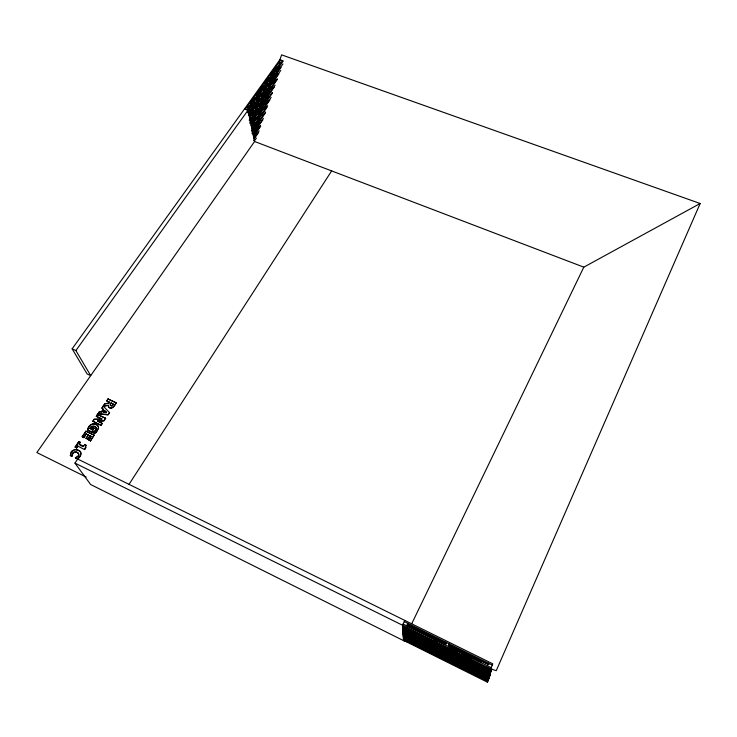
<?xml version="1.0" encoding="UTF-8"?>
<svg xmlns="http://www.w3.org/2000/svg" width="737" height="737" viewBox="0 0 737 737"><rect width="100%" height="100%" fill="white"/><g stroke="black" fill="none" stroke-linecap="round" stroke-linejoin="round"><path stroke-width="1.11" d="M108.394 406.234L108.413 405.433L103.023 406.234L108.265 405.184L108.579 406.962M449.284 647.399L449.579 644.018L448.446 646.469M96.298 429.349L95.994 427.644M78.269 453.301C76.639 450.86 72.254 451.652 72.208 454.83C71.249 459.952 68.762 451.468 72.88 450.556A4.413 3.713 -32.2 0 1 75.533 449.496L78.463 450.114L80.176 451.477M70.393 455.484L71.038 453.283L73.037 450.786A4.413 3.713 -32.2 0 1 73.857 450.261M110.283 405.101L111.075 402.964L110.264 404.263L110.458 405.562M404.033 638.27L403.535 640.342L487.332 682.14L488.124 679.855M488.391 678.768L487.599 681.062L403.452 639.117M488.594 677.939L487.866 679.975L403.369 637.874M403.286 636.621L488.134 678.869L488.336 678.04L403.222 635.681M403.194 635.368L488.41 677.764L489.221 675.424M489.497 674.291L488.686 676.649L403.111 634.096M489.783 673.148L488.963 675.516L403.019 632.816M489.994 672.291L489.239 674.383L402.936 631.517M402.844 630.218L489.525 673.231L489.737 672.365L402.78 629.232L403.351 628.044L403.425 629.039M402.752 628.901L489.81 672.08L490.639 669.666M490.86 668.781L490.096 670.91L402.669 627.583M279.314 61.337L281.617 54.86L700.15 203.504L496.25 670.67L403.554 640.646L90.642 484.531L74.944 463.103L77.707 459.031L492.804 663.844L490.391 669.73L402.577 626.247M487.783 681.218L490.897 668.634M491.367 668.652L488.834 678.823L487.332 682.14M489.626 676.538L488.898 678.556M489.902 675.433L489.11 677.736M490.252 674.033L490.464 673.194L489.727 675.239M490.75 672.061L490.004 674.125M491.035 670.91L490.216 673.277M491.321 669.758L490.501 672.135M92.392 427.488L91.471 429.303L92.392 427.488L94.06 428.455L91.646 432.011C81.982 430.859 93.231 419.279 97.57 425.442A4.68 3.943 -29.8 0 1 98.408 427.801L97.367 430.611L94.622 433.245C89.877 432.048 97.441 431.117 96.169 428.105M87.648 430.076L88.597 427.561M489.81 672.08L490.354 670.836M489.525 673.231L490.28 671.131M491.072 669.822L491.616 668.597L490.787 670.983M488.41 677.764L488.944 676.548M488.134 678.869L488.871 676.824M489.654 675.525L490.188 674.318L489.377 676.63M487.406 665.732L488.502 663.236M444.78 644.654L445.913 642.203M404.447 638.813L403.554 640.646L402.503 625.234L404.834 620.434M411.753 623.668L583.805 267.153L700.15 203.504M406.677 625.805L407.847 623.41L408.012 626.726M95.81 430.39L96.105 429.864M85.907 445.056L85.418 447.331L86.063 445.277L84.571 444.402C84.525 448.529 76.528 444.614 80.259 442.301L78.841 441.601L75.119 447.055L76.703 447.976L77.707 446.042L76.703 447.976M91.471 429.303C86.69 427.635 95.257 423.821 96.142 427.875M89.877 428.529L92.807 426.262L95.828 427.432M129.012 484.375L331.65 170.901M94.115 435.097L90.504 440.873L94.115 435.097L85.98 431.163L82.203 436.682L83.917 437.667L86.137 433.946L83.917 437.667M101.033 425.35L102.148 423.259L97.496 421.03L102.296 423.489L101.033 425.35L92.779 421.223L94.106 419.27L102.01 419.113M97.496 421.03L103.889 420.68L105.575 418.201L97.487 414.332L96.372 416.414L100.131 418.211M98.03 413.54L107.952 414.691L109.583 412.738L108.099 414.931L98.178 413.779L99.44 411.476C101.706 413.3 104.93 409.219 101.835 407.976L104.682 403.802L109.14 402.992L109.629 402.282L106.672 400.891L108.026 398.91L116.078 402.715C115.645 405.368 111.02 411.053 108.44 406.723M116.078 402.715C114.751 404.88 112.144 409.975 108.892 407.349M84.626 449.579L85.695 447.543L84.626 449.579L77.707 446.042M97.643 421.26L104.037 420.919L105.575 418.201M87.703 439.141L89.896 435.926L87.703 439.141L86.155 438.386L88.191 434.941L86.137 433.946M86.155 438.386L88.191 434.941M91.646 432.011L93.912 428.225M80.517 451.947C82.102 454.609 79.762 457.613 77.514 458.994L75.395 457.806L78.186 455.862A2.487 2.091 -32.3 0 0 78.61 454.01M75.561 458.036L76.279 457.594M92.291 424.199L95.184 424.18L97.717 425.682A4.671 3.934 -29.8 0 1 98.555 428.04L96.197 432.407L94.769 433.476L92.862 432.555L95.11 431.173M90.504 440.873L88.799 439.888L91.167 436.387L89.739 435.696M111.075 402.964L113.249 403.996L111.702 405.746L110.31 405.322M88.947 440.118L90.725 437.492M75.275 447.276L78.841 441.601M82.36 436.912L85.98 431.163M92.926 421.453L93.811 420.154M96.372 416.414L97.487 414.332M98.178 413.779L99.587 411.707L101.577 412.001M103.281 409.486L101.982 408.215L104.82 404.051L109.14 402.992M109.629 402.282L106.819 401.131L108.026 398.91M79.237 444.264L80.259 442.301M101.43 411.762L103.143 409.247M103.189 412.02L104.304 410.389C111.932 415.364 96.934 410.555 106.414 412.471M103.337 412.259L104.304 410.389M256.412 138.077L254.458 140.868L253.62 140.546M244.491 108.984L247.973 110.283L254.587 141.495L36.85 452.555L86.183 477.088M253.335 135.203L259.24 126.81M253.39 135.82L260.603 125.548M253.519 136.456L260.732 126.193M253.869 137.727L256.485 134.005M253.924 138.353L259.157 130.891M254.062 138.98L258.632 132.457M260.179 118.869L251.593 131.029L252.441 131.352L265.642 112.632M262.16 116.059L263.478 114.189M265.523 111.978L252.303 130.707L251.455 130.385M254.108 130.79L260.032 122.379M263.385 118.316L252.846 133.277L251.999 132.955M262.851 119.891L252.984 133.913L252.137 133.59M251.151 124.921L256.476 117.413M258.475 114.594L264.463 106.146M265.79 104.267L268.452 100.508M251.206 125.539L271.17 97.348M251.345 126.184L269.963 99.882M252.367 126.58L255.02 122.83M257.674 119.081L261.644 113.461M264.961 108.772L266.287 106.893M251.759 128.127L267.669 105.612M251.897 128.782L267.135 107.206M275.085 85.142L250.092 120.297L249.235 119.974M274.542 86.745L250.23 120.951L249.373 120.628L251.345 117.856M251.897 120.49L256.485 114.023M257.793 112.181L268.931 96.492M272.275 92.447L250.654 122.922L249.797 122.6M272.395 93.12L250.792 123.576L249.935 123.254M249.106 115.654L278.89 73.903M249.475 117.063L254.09 110.578M255.407 108.726L259.369 103.171M260.686 101.319L271.244 86.515M273.215 83.732L275.859 80.029M249.53 117.644L277.25 78.73M249.668 118.307L277.361 79.412M252.662 116.004L257.922 108.615M259.894 105.842L263.837 100.296M265.145 98.445L269.751 91.978M271.069 90.126L273.04 87.353M249.668 109.868L247.669 112.65L248.544 112.973L281.083 67.445M250.995 108.007L254.984 102.434M256.31 100.573L261.626 93.148M263.616 90.356L268.268 83.861M269.604 82L275.583 73.645M276.909 71.784L280.226 67.141M248.397 112.3L282.962 63.962M248.903 114.401L260.161 98.638M261.488 96.777L267.439 88.44M268.765 86.579L278.033 73.599M248.968 114.981L280.76 70.439M245.366 109.306L280.733 60.038M247.733 107.971L249.069 106.11M250.396 104.258L255.057 97.763M256.384 95.911L262.372 87.556M265.034 83.852L269.696 77.357M271.023 75.496L277.011 67.15M248.461 107.62L263.772 86.266M265.099 84.405L279.747 63.981M247.098 109.96L282.437 60.646M248.599 108.293L263.229 87.878M265.891 84.165L279.857 64.672M75.893 350.563L283.294 60.95L279.885 59.734L72.134 348.822L87.086 373.935L90.697 375.621L75.893 350.563L72.134 348.822M112.936 404.899L111.84 405.986L110.946 405.921M89.113 426.705L91.388 424.576M75.395 457.806L77.348 458.773L78.619 457.843L80.48 455.365L80.812 452.739M76.989 457.253L78.343 456.092A2.487 2.091 -32.3 0 0 78.776 454.232L78.435 453.541M99.799 419.224L94.106 419.27M281.009 62.645L279.305 62.037L279.664 64.257M264.039 83.299L265.753 83.926M264.288 85.98L262.565 85.354L263.183 88.633M246.877 107.197L248.609 107.842M254.587 141.495L583.805 267.153M108.164 399.159L116.216 402.955M111.223 403.213L113.249 403.996M97.634 414.572L105.723 418.441M96.225 416.175L101.863 418.874M92.779 421.223L100.886 425.111M92.54 427.727L94.06 428.455M89.73 428.298L91.314 429.063M87.491 429.846L91.489 431.781M86.137 431.394L94.262 435.327M86.293 434.176L88.339 435.171M89.896 435.926L91.167 436.387M85.999 438.156L87.556 438.911M82.203 436.682L83.76 437.437M88.799 439.888L90.347 440.643M78.997 441.832L80.416 442.522M79.08 444.033L83.392 446.143M75.119 447.055L76.537 447.746M70.227 455.263L72.152 456.212M404.254 621.632L492.252 665.087M407.414 624.184L446.622 643.558M448.695 644.58L488.935 664.461M407.432 624.525L446.604 643.88M449.69 645.409L486.798 663.742M407.487 625.529L445.498 644.322M449.607 646.358L481.454 662.102M407.506 625.86L445.48 644.645M449.579 646.671L479.345 661.384M403.093 624.036L491.155 667.584M435.171 640.527L437.216 641.54M449.496 647.611L456.654 651.158M461.777 653.682L472.002 658.749M74.944 463.103L490.602 668.837M402.595 626.579L490.317 670.025M402.688 627.915L490.022 671.204M402.872 630.55L489.451 673.517M402.955 631.849L489.175 674.668M403.047 633.138L488.889 675.801M403.13 634.41L488.613 676.925M403.305 636.934L488.069 679.146M403.388 638.187L487.793 680.242M403.471 639.421L487.526 681.329M79.495 450.86L75.69 449.727A4.413 3.713 -32.2 0 0 74.75 449.902M77.79 452.868C75.635 450.897 71.867 452.767 72.383 455.715M104.451 410.629L106.561 412.711M85.262 447.101L85.851 447.774M109.583 412.738L103.346 406.207M80.02 451.247L80.674 452.177M78.113 453.08L78.601 453.762M251.907 123.475L252.616 126.828M266.739 99.099L267.347 102.379M266.158 86.118L266.766 89.398"/></g></svg>
